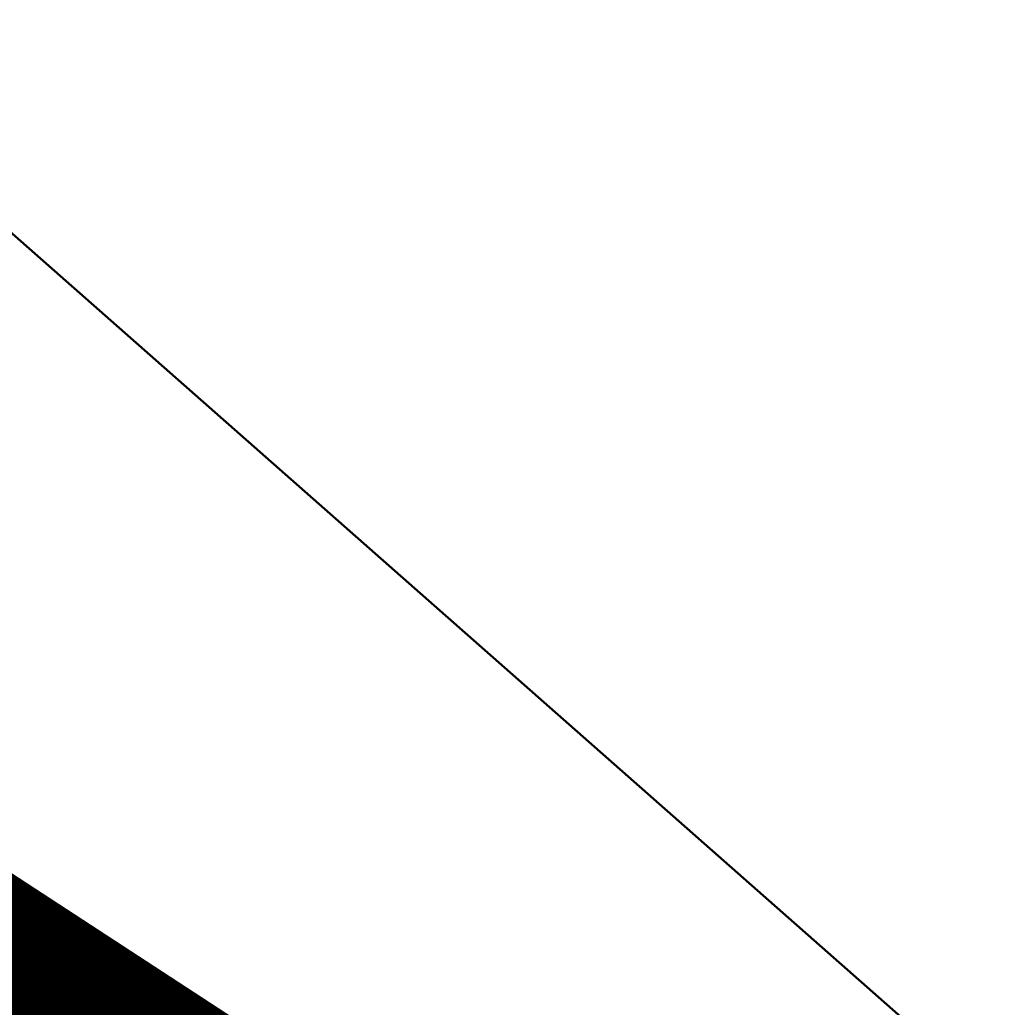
# Model space of a CAD drawing. Header units: metres. Extents: x 286072 to 323604, y 7400965 to 7466400.
# Drawn here: x 287270.365 to 287270.915, y 7465630.959 to 7465631.516 of the extents above; entities that cross this region are included whole.
import ezdxf
from ezdxf import colors
from ezdxf.entities.mleader import LeaderData, LeaderLine
from ezdxf.enums import TextEntityAlignment as Align
from ezdxf.math import Vec2, Vec3

# ---------------------------------------------------------------- set-up
doc = ezdxf.new("R2010")
doc.units = ezdxf.units.M
doc.layers.add('ACAD-2B-SEM FOTOS$0$U-HZ-AMV', color=3, linetype='Continuous')
doc.layers.add('DESAPROPRIAÇÃO', color=160, linetype='Continuous')
doc.layers.add('ACAD-2B-SEM FOTOS$0$U-HZ-EIXO-TIM', color=90, linetype='ACAD-2B-SEM FOTOS$0$TIM_LINE INTERIOR', lineweight=30)
doc.layers.add('ACAD-Trecho Total_BASE ESTAÇÕES_2021.04.13$0$_EDIFICAÇÃO BASE DE OPERAÇÃO', color=40, linetype='Continuous', lineweight=30)
doc.styles.add('ACAD-2B-SEM FOTOS$0$ARIAL', font='arial.ttf')
doc.styles.add('ACAD-2B-SEM FOTOS$0$Standard', font='arial.ttf')
doc.styles.add('ACAD-Trecho Total_BASE ESTAÇÕES_2021.04.13$0$Standard', font='arial.ttf')
doc.linetypes.add('ACAD-2B-SEM FOTOS$0$TIM_LINE', pattern='A,3.5,-0.25,["TIM",ACAD-2B-SEM FOTOS$0$Standard,S=0.175,R=0,X=-0.05,Y=-0.1],-0.5', length=4.25)
doc.linetypes.add('ACAD-2B-SEM FOTOS$0$TIM_LINE INTERIOR', pattern='A,3.5,-0.25,["TIM >>",ACAD-2B-SEM FOTOS$0$Standard,S=0.175,R=0,X=-0.05,Y=-0.1],-1', length=4.75)

# ---------------------------------------------------------------- blocks, each defined once
blk = doc.blocks.new('ACAD-2B-SEM FOTOS')
at = {"layer": 'ACAD-2B-SEM FOTOS$0$U-HZ-EIXO-TIM', "linetype": 'ACAD-2B-SEM FOTOS$0$TIM_LINE', "lineweight": 30, "flags": 128}
blk.add_lwpolyline([(288109.72702, 7465297.00189), (288098.54533, 7465302.09651, 0.026894), (288083.53372, 7465307.98372), (288042.20627, 7465321.67777), (288023.31041, 7465331.08366, 0.034709), (288003.88855, 7465339.11515), (287746.87864, 7465424.27666, 0.009713), (287681.60675, 7465444.50649), (287556.23691, 7465480.7089, -0.000381), (287543.95525, 7465484.26555, -0.000762), (287537.83824, 7465486.05215, -0.001524), (287527.66574, 7465489.07376, -0.001905), (287519.56812, 7465491.53961, -0.002667), (287509.89155, 7465494.58322, -0.003048), (287501.47997, 7465497.33498, -0.00381), (287492.09495, 7465500.54832, -0.004191), (287483.63557, 7465503.59679, -0.004952), (287474.49964, 7465507.0791, -0.005333), (287466.1091, 7465510.47656, -0.018345), (287438.73091, 7465523.10208, -0.005333), (287430.69925, 7465527.27775, -0.004952), (287422.11911, 7465531.96526, -0.004191), (287414.30817, 7465536.41988, -0.00381), (287405.77086, 7465541.47147, -0.000382), (287404.82103, 7465542.04429, -0.012717), (287372.78756, 7465561.7213), (287372.78756, 7465561.7213, -0.000686), (287367.98814, 7465564.86683, 0.004624), (287358.8568, 7465570.82481), (287356.96689, 7465572.00416), (287286.90584, 7465618.12346), (287286.90584, 7465618.12346, -0.035052), (287275.77681, 7465626.62328), (287264.82572, 7465636.27318, 0.035052), (287253.69668, 7465644.77301), (287253.69668, 7465644.77301), (287007.37933, 7465806.91704)], format="xyb", dxfattribs=at)
at = {"layer": 'ACAD-2B-SEM FOTOS$0$U-HZ-AMV', "style": 'ACAD-2B-SEM FOTOS$0$ARIAL'}
for rotation, p in [(329.8274, (288810.41658, 7465082.98387)), (140.5803, (288880.03992, 7465033.44151))]:
    blk.add_attdef('1:18,5', text='', height=2, rotation=rotation, dxfattribs=at).set_placement(p, align=Align.MIDDLE_CENTER)
blk = doc.blocks.new('ACAD-Trecho Total_BASE ESTAÇÕES_2021.04.13')
at = {"layer": 'ACAD-Trecho Total_BASE ESTAÇÕES_2021.04.13$0$_EDIFICAÇÃO BASE DE OPERAÇÃO', "color": 7}
ml = blk.add_multileader_mtext('Standard', dxfattribs=at)
ml.set_content('GALPÃO COM VALETA\\PPARA PEQUENOS REPAROS', color=7, style='ACAD-Trecho Total_BASE ESTAÇÕES_2021.04.13$0$Standard')
ml.set_leader_properties()
ml.build(insert=Vec2(0, 0))
ml.multileader.update_dxf_attribs({"text_right_attachment_type": 6, "dogleg_length": 0.36})
ctx = ml.context
ctx.base_point, ctx.char_height, ctx.landing_gap_size, ctx.plane_origin, ctx.plane_x_axis, ctx.plane_y_axis = Vec3(287368.38267, 7465620.8779, 696), 5, 3, Vec3(287410.82853, 7465491.53185, 696), Vec3(-0.849818, 0.527076), Vec3(-0.527076, -0.849818)
ctx.right_attachment, ctx.text_align_type = 6, 2
notes = []
notes.append((ctx, [(0, (1, 1, 0), (287283.35262, 7465677.50513, 696), (0.849818, -0.527076), 0.36, [(0, [(287232.89362, 7465664.45317, 696)], 0, [])])]))
ctx.mtext.insert, ctx.mtext.text_direction, ctx.mtext.rotation, ctx.mtext.alignment, ctx.mtext.line_spacing_style, ctx.mtext.flow_direction = Vec3(287283.04556, 7465670.63524, 696), Vec3(-0.849818, 0.527076), 2.586437, 3, 2, 5
ml = blk.add_multileader_mtext('Standard', dxfattribs=at)
ml.set_content('ACESSO TERRA-VIA AOS\\PVEICULOS DE MANUTENÇÃO', color=7, style='ACAD-Trecho Total_BASE ESTAÇÕES_2021.04.13$0$Standard')
ml.set_leader_properties()
ml.build(insert=Vec2(0, 0))
ml.multileader.update_dxf_attribs({"text_right_attachment_type": 6, "dogleg_length": 0.36})
ctx = ml.context
ctx.base_point, ctx.char_height, ctx.plane_origin, ctx.plane_x_axis, ctx.plane_y_axis = Vec3(287281.72081, 7465573.82845, 696), 5, Vec3(287278.96976, 7465600.08551, 696), Vec3(-0.872655, 0.488337), Vec3(-0.488337, -0.872655)
ctx.right_attachment = 6
notes.append((ctx, [(1, (1, 1, 0), (287282.03496, 7465573.65265, 696), (-0.872655, 0.488337), 0.36, [(0, [(287298.73671, 7465595.42844, 696)], 0, [])])]))
ctx.mtext.insert, ctx.mtext.text_direction, ctx.mtext.rotation, ctx.mtext.line_spacing_style, ctx.mtext.flow_direction = Vec3(287278.40406, 7465571.99697, 696), Vec3(-0.872655, 0.488337), 2.631409, 2, 5
for ctx, leaders in notes:
    for number, flags, end, landing, length, lines in leaders:
        leader = LeaderData()
        leader.index, (leader.has_last_leader_line, leader.has_dogleg_vector, leader.attachment_direction) = number, flags
        leader.last_leader_point, leader.dogleg_vector, leader.dogleg_length = Vec3(end), Vec3(landing), length
        for number, points, colour, breaks in lines:
            line = LeaderLine()
            line.index, line.vertices, line.color, line.breaks = number, Vec3.list(points), colors.encode_raw_color(colour), breaks
            leader.lines.append(line)
        ctx.leaders.append(leader)

msp = doc.modelspace()

# ---------------------------------------------------------------- hatches: boundary and pattern name
at = {"layer": 'DESAPROPRIAÇÃO', "transparency": 33554687}
h = msp.add_hatch(dxfattribs=at)
h.set_pattern_fill('ANSI31', color=256)
edge = h.paths.add_edge_path()
edge.add_line((287051.15574, 7465784.08629), (287277.41834, 7465635.14375))
edge.add_line((287277.41834, 7465635.14375), (287284.47724, 7465645.86711))
edge.add_line((287284.47724, 7465645.86711), (287293.62196, 7465630.02047))
edge.add_arc((287363.46268, 7465670.32391), 80.63556, 209.9882347, 222.9326769)
edge.add_arc((286539.62963, 7464903.89497), 1044.58185, 42.26264139, 42.93267691, ccw=False)
edge.add_arc((287308.94525, 7465603.00192), 5.06414, -6.68655, 42.26264, ccw=False)
edge.add_line((287313.97495, 7465602.41227), (287259.64069, 7465637.88365))
edge.add_line((287259.64069, 7465637.88365), (287213.38517, 7465668.08093))
edge.add_line((287213.38517, 7465668.08093), (287184.09452, 7465689.53643))
edge.add_line((287184.09452, 7465689.53643), (287144.04467, 7465715.6507))
edge.add_line((287144.04467, 7465715.6507), (287134.87187, 7465721.9321))
edge.add_line((287134.87187, 7465721.9321), (287113.3144, 7465737.44141))
edge.add_line((287113.3144, 7465737.44141), (287106.79719, 7465743.30076))
edge.add_line((287106.79719, 7465743.30076), (287078.50543, 7465764.74105))
edge.add_line((287078.50543, 7465764.74105), (287051.15574, 7465784.08629))

# ---------------------------------------------------------------- linework, layer by layer
at = {"layer": 'DESAPROPRIAÇÃO', "transparency": 33554687, "const_width": 0.25, "flags": 128}
msp.add_lwpolyline([(287051.15574, 7465784.08629), (287277.41834, 7465635.14375), (287284.47724, 7465645.86711), (287293.62196, 7465630.02047, 0.056541), (287304.42499, 7465615.39993, -0.002924), (287312.69307, 7465606.40771, -0.216889), (287313.97495, 7465602.41227), (287259.64069, 7465637.88365), (287213.38517, 7465668.08093), (287184.09452, 7465689.53643), (287144.04467, 7465715.6507), (287134.87187, 7465721.9321), (287113.3144, 7465737.44141), (287106.79719, 7465743.30076), (287078.50543, 7465764.74105), (287051.15574, 7465784.08629)], format="xyb", dxfattribs=at)

# ---------------------------------------------------------------- block references
for name in ['ACAD-2B-SEM FOTOS', 'ACAD-Trecho Total_BASE ESTAÇÕES_2021.04.13']:
    msp.add_blockref(name, (0, 0))

doc.saveas('drawing.dxf')
